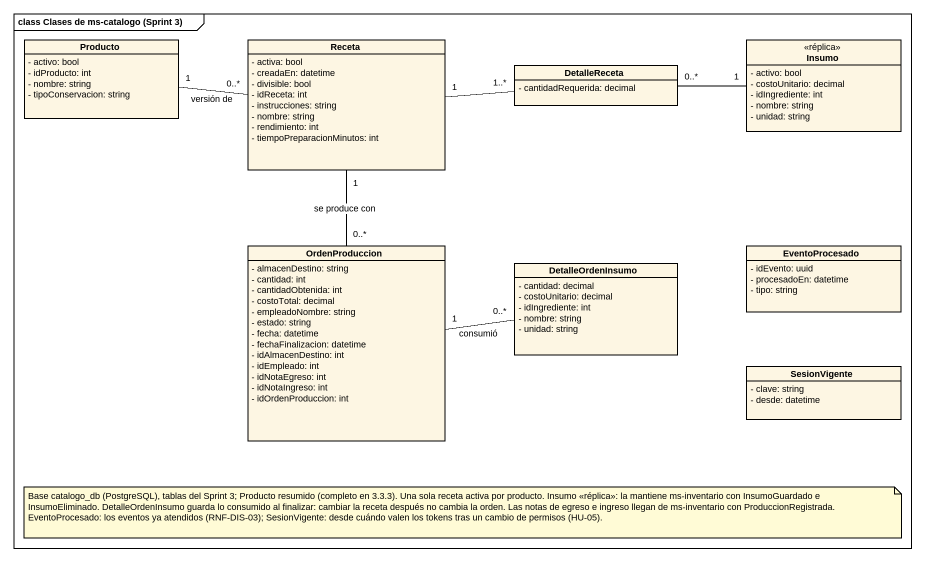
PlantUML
@startuml
mainframe class Clases de ms-catalogo (Sprint 3)
hide circle
hide empty members
skinparam classAttributeIconSize 0
class Producto {
  - activo: bool
  - idProducto: int
  - nombre: string
  - tipoConservacion: string
}
class Receta {
  - activa: bool
  - creadaEn: datetime
  - divisible: bool
  - idReceta: int
  - instrucciones: string
  - nombre: string
  - rendimiento: int
  - tiempoPreparacionMinutos: int
}
class Insumo <<réplica>> {
  - activo: bool
  - costoUnitario: decimal
  - idIngrediente: int
  - nombre: string
  - unidad: string
}
class DetalleReceta {
  - cantidadRequerida: decimal
}
class OrdenProduccion {
  - almacenDestino: string
  - cantidad: int
  - cantidadObtenida: int
  - costoTotal: decimal
  - empleadoNombre: string
  - estado: string
  - fecha: datetime
  - fechaFinalizacion: datetime
  - idAlmacenDestino: int
  - idEmpleado: int
  - idNotaEgreso: int
  - idNotaIngreso: int
  - idOrdenProduccion: int
}
class EventoProcesado {
  - idEvento: uuid
  - procesadoEn: datetime
  - tipo: string
}
class DetalleOrdenInsumo {
  - cantidad: decimal
  - costoUnitario: decimal
  - idIngrediente: int
  - nombre: string
  - unidad: string
}
class SesionVigente {
  - clave: string
  - desde: datetime
}
Receta "0..*" -left- "1" Producto : versión de
DetalleReceta "1..*" -left- "1" Receta
DetalleReceta "0..*" -right- "1" Insumo
OrdenProduccion "0..*" -up- "1" Receta : se produce con
DetalleOrdenInsumo "0..*" -left- "1" OrdenProduccion : consumió
note as N1
  Base catalogo_db (PostgreSQL), tablas del Sprint 3; Producto resumido (completo en 3.3.3). Una sola receta activa por producto. Insumo <<réplica>>: la mantiene ms-inventario con InsumoGuardado e InsumoEliminado. DetalleOrdenInsumo guarda lo consumido al finalizar: cambiar la receta después no cambia la orden. Las notas de egreso e ingreso llegan de ms-inventario con ProduccionRegistrada. EventoProcesado: los eventos ya atendidos (RNF-DIS-03); SesionVigente: desde cuándo valen los tokens tras un cambio de permisos (HU-05).
end note
@enduml
